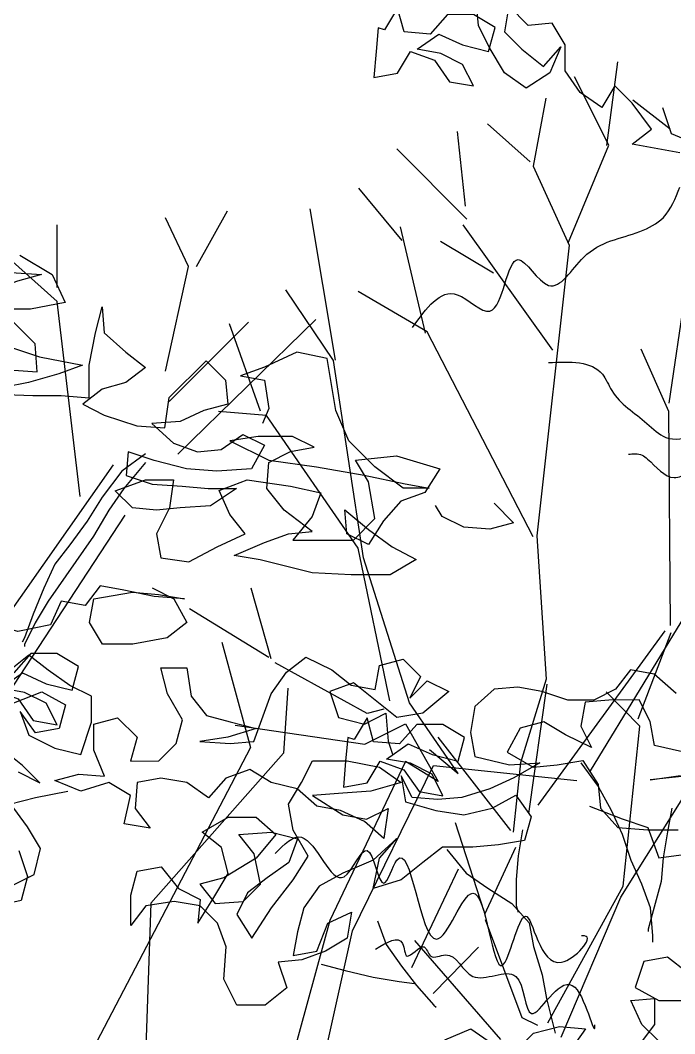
# Model space of a CAD drawing. Header units: metres. Extents: x 37 to 217, y 53 to 242.
# Drawn here: x 49.606 to 51.84, y 63.433 to 66.895 of the extents above; entities that cross this region are included whole.
import ezdxf

# ---------------------------------------------------------------- set-up
doc = ezdxf.new("R2010")
doc.units = ezdxf.units.M
doc.layers.add('DGPRO_Arboles existentes', color=7, linetype='Continuous')

# ---------------------------------------------------------------- blocks, each defined once
blk = doc.blocks.new('Celtis tala VISTA 250 gris')
at = {"color": 252}
for p, q in [((2392.7071, 1080.5629), (2392.744, 1080.8486)), ((2392.7071, 1080.5629), (2392.744, 1080.8486)), ((2392.7136, 1080.5645), (2392.5966, 1080.7976)), ((2392.7136, 1080.5645), (2392.5966, 1080.7976)), ((2392.4989, 1080.7251), (2392.4555, 1080.4923)), ((2392.4989, 1080.7251), (2392.4555, 1080.4923)), ((2392.9224, 1080.6191), (2392.7956, 1080.7185)), ((2392.9224, 1080.6191), (2392.7956, 1080.7185)), ((2392.224, 1080.3553), (2392.1968, 1080.6111)), ((2392.224, 1080.3553), (2392.1968, 1080.6111)), ((2392.445, 1080.5068), (2392.2994, 1080.6371)), ((2392.445, 1080.5068), (2392.2994, 1080.6371)), ((2392.2282, 1080.312), (2391.99, 1080.5519)), ((2392.2282, 1080.312), (2391.99, 1080.5519)), ((2392.5758, 1080.2328), (2392.7136, 1080.5645)), ((2392.5758, 1080.2328), (2392.7136, 1080.5645)), ((2392.4555, 1080.4923), (2392.5782, 1080.2232)), ((2392.4555, 1080.4923), (2392.5782, 1080.2232)), ((2392.0078, 1080.2391), (2391.8605, 1080.4168)), ((2392.0078, 1080.2391), (2391.8605, 1080.4168)), ((2391.3056, 1080.1494), (2391.4113, 1080.3397)), ((2391.3056, 1080.1494), (2391.4113, 1080.3397)), ((2391.7804, 1079.8301), (2391.6938, 1080.3473)), ((2391.7804, 1079.8301), (2391.6938, 1080.3473)), ((2391.2792, 1080.1494), (2391.1999, 1080.3159)), ((2391.2792, 1080.1494), (2391.1999, 1080.3159)), ((2390.8299, 1080.078), (2390.8299, 1080.2921)), ((2390.8299, 1080.078), (2390.8299, 1080.2921)), ((2392.0881, 1079.9217), (2392.0028, 1080.2856)), ((2392.0881, 1079.9217), (2392.0028, 1080.2856)), ((2392.5223, 1079.8644), (2392.2162, 1080.2919)), ((2392.5223, 1079.8644), (2392.2162, 1080.2919)), ((2392.3194, 1080.1269), (2392.1385, 1080.2347)), ((2392.3194, 1080.1269), (2392.1385, 1080.2347)), ((2390.8299, 1080.0304), (2390.6449, 1080.1969)), ((2390.8299, 1080.0304), (2390.6449, 1080.1969)), ((2392.5782, 1080.2232), (2392.468, 1079.2297)), ((2392.5782, 1080.2232), (2392.468, 1079.2297)), ((2391.1999, 1079.7925), (2391.2792, 1080.1494)), ((2391.1999, 1079.7925), (2391.2792, 1080.1494)), ((2391.7739, 1079.8285), (2391.6104, 1080.0703)), ((2391.7739, 1079.8285), (2391.6104, 1080.0703)), ((2392.0937, 1079.9265), (2391.8575, 1080.0646)), ((2392.0937, 1079.9265), (2391.8575, 1080.0646)), ((2392.919, 1079.6829), (2392.9753, 1080.0606)), ((2392.919, 1079.6829), (2392.9753, 1080.0606)), ((2390.9092, 1079.3643), (2390.8299, 1080.0304)), ((2390.9092, 1079.3643), (2390.8299, 1080.0304)), ((2391.4831, 1079.9597), (2391.2122, 1079.6888)), ((2391.4831, 1079.9597), (2391.2122, 1079.6888)), ((2391.7139, 1079.9687), (2391.2423, 1079.5082)), ((2391.7139, 1079.9687), (2391.2423, 1079.5082)), ((2391.5242, 1079.6561), (2391.4182, 1079.9534)), ((2391.5242, 1079.6561), (2391.4182, 1079.9534)), ((2392.4552, 1079.2265), (2392.0937, 1079.9265)), ((2392.4552, 1079.2265), (2392.0937, 1079.9265)), ((2392.9186, 1079.6549), (2392.8242, 1079.8676)), ((2392.9186, 1079.6549), (2392.8242, 1079.8676)), ((2391.8762, 1079.155), (2391.7739, 1079.8285)), ((2391.8762, 1079.155), (2391.7739, 1079.8285)), ((2391.5451, 1079.6409), (2391.3814, 1079.6541)), ((2391.5451, 1079.6409), (2391.3814, 1079.6541)), ((2391.8577, 1079.1878), (2391.5451, 1079.6409)), ((2391.8577, 1079.1878), (2391.5451, 1079.6409)), ((2392.9237, 1078.9234), (2392.9186, 1079.6549)), ((2392.9237, 1078.9234), (2392.9186, 1079.6549)), ((2391.0215, 1079.4721), (2390.5399, 1078.7859)), ((2391.0215, 1079.4721), (2390.5399, 1078.7859)), ((2392.6506, 1078.4263), (2393.301, 1079.4966)), ((2392.6506, 1078.4263), (2393.301, 1079.4966)), ((2391.0617, 1079.3006), (2390.6603, 1078.6866)), ((2391.0617, 1079.3006), (2390.6603, 1078.6866)), ((2392.468, 1079.2297), (2392.4999, 1078.7397)), ((2392.468, 1079.2297), (2392.4999, 1078.7397)), ((2391.9659, 1078.6659), (2391.8577, 1079.1878)), ((2391.9659, 1078.6659), (2391.8577, 1079.1878)), ((2392.0325, 1078.6589), (2391.8762, 1079.155)), ((2392.0325, 1078.6589), (2391.8762, 1079.155)), ((2391.5612, 1078.8091), (2391.4931, 1079.0512)), ((2391.5612, 1078.8091), (2391.4931, 1079.0512)), ((2391.5531, 1078.8139), (2391.2823, 1078.9807)), ((2391.5531, 1078.8139), (2391.2823, 1078.9807)), ((2392.4718, 1078.3097), (2392.9054, 1078.9047)), ((2392.4718, 1078.3097), (2392.9054, 1078.9047)), ((2392.8136, 1078.605), (2392.9265, 1078.8997)), ((2392.8136, 1078.605), (2392.9265, 1078.8997)), ((2391.3921, 1078.8659), (2391.4908, 1078.5062)), ((2391.3921, 1078.8659), (2391.4908, 1078.5062)), ((2391.8882, 1078.6223), (2391.5748, 1078.7955)), ((2391.8882, 1078.6223), (2391.5748, 1078.7955)), ((2391.6183, 1078.7089), (2391.6034, 1078.4872)), ((2391.6183, 1078.7089), (2391.6034, 1078.4872)), ((2392.4999, 1078.7397), (2392.4117, 1078.4546)), ((2392.4999, 1078.7397), (2392.4117, 1078.4546)), ((2392.4406, 1078.2807), (2392.5033, 1078.7228)), ((2392.4406, 1078.2807), (2392.5033, 1078.7228)), ((2392.8196, 1078.5798), (2392.7038, 1078.6963)), ((2392.8196, 1078.5798), (2392.7038, 1078.6963)), ((2391.9459, 1078.637), (2391.8882, 1078.6223)), ((2391.9459, 1078.637), (2391.8882, 1078.6223)), ((2392.1993, 1078.4179), (2392.0325, 1078.6589)), ((2392.1993, 1078.4179), (2392.0325, 1078.6589)), ((2391.4375, 1078.5833), (2391.8805, 1078.518)), ((2391.4375, 1078.5833), (2391.8805, 1078.518)), ((2391.8805, 1078.518), (2392.0199, 1078.5874)), ((2391.8805, 1078.518), (2392.0199, 1078.5874)), ((2392.0199, 1078.5874), (2392.1312, 1078.3904)), ((2392.0199, 1078.5874), (2392.1312, 1078.3904)), ((2392.7549, 1077.9954), (2393.1154, 1078.5734)), ((2392.7549, 1077.9954), (2393.1154, 1078.5734)), ((2392.7622, 1078.0324), (2392.8196, 1078.5798)), ((2392.7622, 1078.0324), (2392.8196, 1078.5798)), ((2392.1297, 1078.5419), (2392.3783, 1078.2225)), ((2392.1297, 1078.5419), (2392.3783, 1078.2225)), ((2391.4908, 1078.5062), (2390.9137, 1077.4036)), ((2391.4908, 1078.5062), (2390.9137, 1077.4036)), ((2392.1016, 1078.4996), (2392.1993, 1078.4179)), ((2392.1016, 1078.4996), (2392.1993, 1078.4179)), ((2391.6034, 1078.4872), (2391.1507, 1077.9743)), ((2391.6034, 1078.4872), (2391.1507, 1077.9743)), ((2392.0199, 1078.4584), (2391.7615, 1077.9154)), ((2392.0199, 1078.4584), (2391.7615, 1077.9154)), ((2391.8387, 1077.8803), (2392.1154, 1078.4451)), ((2391.8387, 1077.8803), (2392.1154, 1078.4451)), ((2392.1312, 1078.3904), (2392.0199, 1078.4584)), ((2392.1312, 1078.3904), (2392.0199, 1078.4584)), ((2392.1154, 1078.4451), (2392.6044, 1078.3942)), ((2392.1154, 1078.4451), (2392.6044, 1078.3942)), ((2392.4117, 1078.4546), (2392.3873, 1078.2179)), ((2392.4117, 1078.4546), (2392.3873, 1078.2179)), ((2392.2876, 1077.9465), (2392.1905, 1078.2495)), ((2392.2876, 1077.9465), (2392.1905, 1078.2495)), ((2392.2906, 1077.9377), (2392.3964, 1078.1658)), ((2392.2906, 1077.9377), (2392.3964, 1078.1658)), ((2392.1992, 1078.0908), (2392.0401, 1077.7534)), ((2392.1992, 1078.0908), (2392.0401, 1077.7534)), ((2392.5048, 1077.5656), (2392.7622, 1078.0324)), ((2392.5048, 1077.5656), (2392.7622, 1078.0324)), ((2392.5508, 1077.5169), (2392.7549, 1077.9954)), ((2392.5508, 1077.5169), (2392.7549, 1077.9954)), ((2391.1507, 1077.9743), (2391.1262, 1077.2961)), ((2391.1507, 1077.9743), (2391.1262, 1077.2961)), ((2391.7615, 1077.9154), (2391.6052, 1077.347)), ((2391.7615, 1077.9154), (2391.6052, 1077.347)), ((2392.4175, 1077.5831), (2392.2921, 1077.9184)), ((2392.4175, 1077.5831), (2392.2921, 1077.9184)), ((2391.7096, 1077.2983), (2391.8387, 1077.8803)), ((2391.7096, 1077.2983), (2391.8387, 1077.8803)), ((2392.0498, 1077.8467), (2392.3437, 1077.5089)), ((2392.0498, 1077.8467), (2392.3437, 1077.5089)), ((2392.2688, 1077.8244), (2392.1133, 1077.6657)), ((2392.2688, 1077.8244), (2392.1133, 1077.6657)), ((2392.4708, 1077.5566), (2392.4175, 1077.5831)), ((2392.4708, 1077.5566), (2392.4175, 1077.5831))]:
    blk.add_line(p, q, dxfattribs=at)
for points in [[(2392.8965, 1080.6932), (2392.9261, 1080.6046), (2393.0296, 1080.5604)], [(2392.9558, 1080.5381), (2392.7932, 1080.5675), (2392.8596, 1080.6193), (2392.7931, 1080.7079), (2392.7339, 1080.7669), (2392.6896, 1080.693), (2392.6157, 1080.7447), (2392.5639, 1080.8185), (2392.5639, 1080.9072), (2392.5195, 1080.981), (2392.4382, 1080.9735), (2392.3717, 1081.04), (2392.357, 1080.9513), (2392.4161, 1080.8922), (2392.49, 1080.8332), (2392.5491, 1080.8997), (2392.5122, 1080.8111), (2392.431, 1080.7593), (2392.3571, 1080.8109), (2392.3053, 1080.8995), (2392.2683, 1080.9734), (2392.2608, 1081.0546)], [(2392.8965, 1080.6932), (2392.9261, 1080.6046), (2393.0296, 1080.5604)], [(2392.9558, 1080.5381), (2392.7932, 1080.5675), (2392.8596, 1080.6193), (2392.7931, 1080.7079), (2392.7339, 1080.7669), (2392.6896, 1080.693), (2392.6157, 1080.7447), (2392.5639, 1080.8185), (2392.5639, 1080.9072), (2392.5195, 1080.981), (2392.4382, 1080.9735), (2392.3717, 1081.04), (2392.357, 1080.9513), (2392.4161, 1080.8922), (2392.49, 1080.8332), (2392.5491, 1080.8997), (2392.5122, 1080.8111), (2392.431, 1080.7593), (2392.3571, 1080.8109), (2392.3053, 1080.8995), (2392.2683, 1080.9734), (2392.2608, 1081.0546)], [(2391.926, 1080.9656), (2391.9187, 1080.8843), (2391.9114, 1080.7956), (2391.9926, 1080.8105), (2392.0369, 1080.8844), (2392.1182, 1080.8549), (2392.17, 1080.7811), (2392.2512, 1080.7664), (2392.2142, 1080.8402), (2392.1403, 1080.8771), (2392.059, 1080.8918), (2392.1329, 1080.9436), (2392.2142, 1080.9067), (2392.3028, 1080.8847), (2392.3249, 1080.9659), (2392.251, 1081.0102), (2392.1624, 1081.0101), (2392.1033, 1080.9436), (2392.0147, 1080.9509), (2391.9924, 1081.0321), (2391.9482, 1080.9582), (2391.926, 1080.9656)], [(2391.926, 1080.9656), (2391.9187, 1080.8843), (2391.9114, 1080.7956), (2391.9926, 1080.8105), (2392.0369, 1080.8844), (2392.1182, 1080.8549), (2392.17, 1080.7811), (2392.2512, 1080.7664), (2392.2142, 1080.8402), (2392.1403, 1080.8771), (2392.059, 1080.8918), (2392.1329, 1080.9436), (2392.2142, 1080.9067), (2392.3028, 1080.8847), (2392.3249, 1080.9659), (2392.251, 1081.0102), (2392.1624, 1081.0101), (2392.1033, 1080.9436), (2392.0147, 1080.9509), (2391.9924, 1081.0321), (2391.9482, 1080.9582), (2391.926, 1080.9656)], [(2390.7028, 1080.1888), (2390.8137, 1080.1224), (2390.8581, 1080.0264), (2390.7399, 1080.0042), (2390.6439, 1080.0041)], [(2390.6662, 1079.7972), (2390.7623, 1079.7899), (2390.7548, 1079.886), (2390.6143, 1080.0262)], [(2390.6809, 1079.8711), (2390.7696, 1079.8417), (2390.9174, 1079.8123), (2390.8361, 1079.7826), (2390.7327, 1079.753), (2390.6515, 1079.7381)], [(2390.5629, 1079.7159), (2390.7476, 1079.7087), (2390.8436, 1079.7088), (2390.9397, 1079.7015), (2390.9395, 1079.8123), (2390.9616, 1079.9231), (2390.9837, 1080.0118), (2390.9912, 1079.9231), (2391.0651, 1079.8567), (2391.1316, 1079.8051), (2391.0652, 1079.7533), (2390.984, 1079.731), (2390.9175, 1079.6793), (2390.9914, 1079.6424), (2391.1023, 1079.6056), (2391.1983, 1079.5983), (2391.213, 1079.7017), (2391.3385, 1079.8274), (2391.405, 1079.761), (2391.4125, 1079.6797), (2391.3312, 1079.6575), (2391.25, 1079.6205), (2391.154, 1079.613), (2391.2279, 1079.5466), (2391.3092, 1079.5171), (2391.3905, 1079.5246), (2391.4643, 1079.5763), (2391.5382, 1079.5395), (2391.494, 1079.4582), (2391.3758, 1079.4507), (2391.2723, 1079.458), (2391.1615, 1079.4874), (2391.0728, 1079.5169), (2391.0655, 1079.4356), (2391.1542, 1079.4061), (2391.2576, 1079.3988), (2391.3463, 1079.3915), (2391.4423, 1079.3916), (2391.3537, 1079.3324), (2391.2503, 1079.325), (2391.169, 1079.3175), (2391.0878, 1079.3248), (2391.0286, 1079.3839), (2391.132, 1079.4209), (2391.228, 1079.421), (2391.2133, 1079.3249), (2391.1691, 1079.2362), (2391.1839, 1079.155), (2391.28, 1079.1403), (2391.376, 1079.1921), (2391.472, 1079.2365), (2391.4202, 1079.303), (2391.3832, 1079.3842), (2391.4792, 1079.4212), (2391.627, 1079.3992), (2391.7304, 1079.3771), (2391.701, 1079.2958), (2391.6345, 1079.2145), (2391.8414, 1079.2147), (2391.9152, 1079.2886), (2391.8929, 1079.4142), (2391.8485, 1079.488), (2391.9889, 1079.5029), (2392.1367, 1079.4588), (2392.0851, 1079.3774), (2392.0038, 1079.3478), (2391.9448, 1079.2813), (2391.8931, 1079.2), (2391.8192, 1079.2368), (2391.8118, 1079.3181), (2391.8931, 1079.2517), (2391.9744, 1079.1926), (2392.0557, 1079.1484), (2391.9671, 1079.0966), (2391.8341, 1079.0965), (2391.7011, 1079.1037), (2391.5238, 1079.1479), (2391.4351, 1079.1626), (2391.5385, 1079.207), (2391.6198, 1079.2366), (2391.701, 1079.2441), (2391.6049, 1079.3179), (2391.5457, 1079.3917), (2391.553, 1079.4804), (2391.6269, 1079.5174), (2391.7081, 1079.5322), (2391.6342, 1079.5691), (2391.516, 1079.569), (2391.42, 1079.5541), (2391.553, 1079.4878), (2391.7156, 1079.4658), (2391.8781, 1079.4364), (2392.0185, 1079.4069), (2392.0998, 1079.3922), (2392.0112, 1079.3921), (2391.9151, 1079.4659), (2391.8263, 1079.5545), (2391.7819, 1079.6579), (2391.7522, 1079.8352), (2391.6487, 1079.8572), (2391.538, 1079.8054), (2391.4567, 1079.7758), (2391.538, 1079.7611), (2391.5529, 1079.6651), (2391.5308, 1079.6133)], [(2390.7028, 1080.1888), (2390.8137, 1080.1224), (2390.8581, 1080.0264), (2390.7399, 1080.0042), (2390.6439, 1080.0041)], [(2390.6662, 1079.7972), (2390.7623, 1079.7899), (2390.7548, 1079.886), (2390.6143, 1080.0262)], [(2390.6809, 1079.8711), (2390.7696, 1079.8417), (2390.9174, 1079.8123), (2390.8361, 1079.7826), (2390.7327, 1079.753), (2390.6515, 1079.7381)], [(2390.5629, 1079.7159), (2390.7476, 1079.7087), (2390.8436, 1079.7088), (2390.9397, 1079.7015), (2390.9395, 1079.8123), (2390.9616, 1079.9231), (2390.9837, 1080.0118), (2390.9912, 1079.9231), (2391.0651, 1079.8567), (2391.1316, 1079.8051), (2391.0652, 1079.7533), (2390.984, 1079.731), (2390.9175, 1079.6793), (2390.9914, 1079.6424), (2391.1023, 1079.6056), (2391.1983, 1079.5983), (2391.213, 1079.7017), (2391.3385, 1079.8274), (2391.405, 1079.761), (2391.4125, 1079.6797), (2391.3312, 1079.6575), (2391.25, 1079.6205), (2391.154, 1079.613), (2391.2279, 1079.5466), (2391.3092, 1079.5171), (2391.3905, 1079.5246), (2391.4643, 1079.5763), (2391.5382, 1079.5395), (2391.494, 1079.4582), (2391.3758, 1079.4507), (2391.2723, 1079.458), (2391.1615, 1079.4874), (2391.0728, 1079.5169), (2391.0655, 1079.4356), (2391.1542, 1079.4061), (2391.2576, 1079.3988), (2391.3463, 1079.3915), (2391.4423, 1079.3916), (2391.3537, 1079.3324), (2391.2503, 1079.325), (2391.169, 1079.3175), (2391.0878, 1079.3248), (2391.0286, 1079.3839), (2391.132, 1079.4209), (2391.228, 1079.421), (2391.2133, 1079.3249), (2391.1691, 1079.2362), (2391.1839, 1079.155), (2391.28, 1079.1403), (2391.376, 1079.1921), (2391.472, 1079.2365), (2391.4202, 1079.303), (2391.3832, 1079.3842), (2391.4792, 1079.4212), (2391.627, 1079.3992), (2391.7304, 1079.3771), (2391.701, 1079.2958), (2391.6345, 1079.2145), (2391.8414, 1079.2147), (2391.9152, 1079.2886), (2391.8929, 1079.4142), (2391.8485, 1079.488), (2391.9889, 1079.5029), (2392.1367, 1079.4588), (2392.0851, 1079.3774), (2392.0038, 1079.3478), (2391.9448, 1079.2813), (2391.8931, 1079.2), (2391.8192, 1079.2368), (2391.8118, 1079.3181), (2391.8931, 1079.2517), (2391.9744, 1079.1926), (2392.0557, 1079.1484), (2391.9671, 1079.0966), (2391.8341, 1079.0965), (2391.7011, 1079.1037), (2391.5238, 1079.1479), (2391.4351, 1079.1626), (2391.5385, 1079.207), (2391.6198, 1079.2366), (2391.701, 1079.2441), (2391.6049, 1079.3179), (2391.5457, 1079.3917), (2391.553, 1079.4804), (2391.6269, 1079.5174), (2391.7081, 1079.5322), (2391.6342, 1079.5691), (2391.516, 1079.569), (2391.42, 1079.5541), (2391.553, 1079.4878), (2391.7156, 1079.4658), (2391.8781, 1079.4364), (2392.0185, 1079.4069), (2392.0998, 1079.3922), (2392.0112, 1079.3921), (2391.9151, 1079.4659), (2391.8263, 1079.5545), (2391.7819, 1079.6579), (2391.7522, 1079.8352), (2391.6487, 1079.8572), (2391.538, 1079.8054), (2391.4567, 1079.7758), (2391.538, 1079.7611), (2391.5529, 1079.6651), (2391.5308, 1079.6133)], [(2390.4664, 1080.1517), (2390.5772, 1080.1444), (2390.6733, 1080.1297), (2390.7767, 1080.1224), (2390.6955, 1080.1002), (2390.5921, 1080.0631), (2390.5404, 1080.0631)], [(2390.4664, 1080.1517), (2390.5772, 1080.1444), (2390.6733, 1080.1297), (2390.7767, 1080.1224), (2390.6955, 1080.1002), (2390.5921, 1080.0631), (2390.5404, 1080.0631)], [(2391.1319, 1079.5095), (2391.0507, 1079.4504), (2390.9843, 1079.3617), (2390.9326, 1079.2803), (2390.8736, 1079.199), (2390.822, 1079.1325), (2390.7851, 1079.0512), (2390.7482, 1078.9625), (2390.7188, 1078.8812), (2390.7114, 1078.8664)], [(2391.1319, 1079.5095), (2391.0507, 1079.4504), (2390.9843, 1079.3617), (2390.9326, 1079.2803), (2390.8736, 1079.199), (2390.822, 1079.1325), (2390.7851, 1079.0512), (2390.7482, 1078.9625), (2390.7188, 1078.8812), (2390.7114, 1078.8664)], [(2391.1319, 1079.48), (2391.0581, 1079.3913), (2391.0065, 1079.3174), (2390.9549, 1079.2287), (2390.7999, 1079.0069), (2390.7557, 1078.933), (2390.7188, 1078.859), (2390.7188, 1078.8517)], [(2391.1319, 1079.48), (2391.0581, 1079.3913), (2391.0065, 1079.3174), (2390.9549, 1079.2287), (2390.7999, 1079.0069), (2390.7557, 1078.933), (2390.7188, 1078.859), (2390.7188, 1078.8517)], [(2392.3215, 1079.3407), (2392.388, 1079.2743), (2392.3068, 1079.2521), (2392.2181, 1079.2594), (2392.1442, 1079.2962), (2392.122, 1079.3331)], [(2392.3215, 1079.3407), (2392.388, 1079.2743), (2392.3068, 1079.2521), (2392.2181, 1079.2594), (2392.1442, 1079.2962), (2392.122, 1079.3331)], [(2391.1545, 1079.0515), (2391.2284, 1079.0147), (2391.2728, 1078.9334), (2391.2064, 1078.8817), (2391.0882, 1078.8594), (2390.9847, 1078.8593), (2390.9404, 1078.9331), (2390.9551, 1079.0144), (2391.088, 1079.0367), (2391.1767, 1079.0294), (2391.2653, 1079.0147), (2391.1619, 1079.022), (2391.0585, 1079.0441), (2390.9772, 1079.0588), (2390.9255, 1078.9922), (2390.8442, 1079.0069), (2390.8074, 1078.9256), (2390.6966, 1078.9034), (2390.6153, 1078.9254), (2390.6005, 1078.9328)], [(2391.1545, 1079.0515), (2391.2284, 1079.0147), (2391.2728, 1078.9334), (2391.2064, 1078.8817), (2391.0882, 1078.8594), (2390.9847, 1078.8593), (2390.9404, 1078.9331), (2390.9551, 1079.0144), (2391.088, 1079.0367), (2391.1767, 1079.0294), (2391.2653, 1079.0147), (2391.1619, 1079.022), (2391.0585, 1079.0441), (2390.9772, 1079.0588), (2390.9255, 1078.9922), (2390.8442, 1079.0069), (2390.8074, 1078.9256), (2390.6966, 1078.9034), (2390.6153, 1078.9254), (2390.6005, 1078.9328)], [(2390.5048, 1078.7834), (2390.4974, 1078.7021), (2390.4901, 1078.6135), (2390.5714, 1078.6283), (2390.6156, 1078.7023), (2390.6969, 1078.6728), (2390.7487, 1078.5989), (2390.83, 1078.5842), (2390.793, 1078.6581), (2390.7191, 1078.695), (2390.6378, 1078.7097), (2390.7116, 1078.7614), (2390.7929, 1078.7246), (2390.8816, 1078.7025), (2390.9037, 1078.7838), (2390.8298, 1078.828), (2390.7411, 1078.828), (2390.6821, 1078.7614), (2390.5934, 1078.7687), (2390.5712, 1078.85), (2390.5269, 1078.776), (2390.5048, 1078.7834)], [(2390.5048, 1078.7834), (2390.4974, 1078.7021), (2390.4901, 1078.6135), (2390.5714, 1078.6283), (2390.6156, 1078.7023), (2390.6969, 1078.6728), (2390.7487, 1078.5989), (2390.83, 1078.5842), (2390.793, 1078.6581), (2390.7191, 1078.695), (2390.6378, 1078.7097), (2390.7116, 1078.7614), (2390.7929, 1078.7246), (2390.8816, 1078.7025), (2390.9037, 1078.7838), (2390.8298, 1078.828), (2390.7411, 1078.828), (2390.6821, 1078.7614), (2390.5934, 1078.7687), (2390.5712, 1078.85), (2390.5269, 1078.776), (2390.5048, 1078.7834)], [(2390.867, 1078.3568), (2390.7562, 1078.3345), (2390.6676, 1078.3123)], [(2390.697, 1078.4231), (2390.7709, 1078.3863), (2390.7118, 1078.4453), (2390.6378, 1078.5044)], [(2390.682, 1078.6595), (2390.778, 1078.6966), (2390.8593, 1078.6523), (2390.8373, 1078.571), (2390.756, 1078.5562), (2390.7042, 1078.63), (2390.7338, 1078.5488), (2390.8225, 1078.5045), (2390.9112, 1078.4824), (2390.9481, 1078.5933), (2390.948, 1078.6819), (2390.8741, 1078.7188), (2390.8001, 1078.7705), (2390.7336, 1078.8221), (2390.6598, 1078.763)], [(2392.6475, 1078.3067), (2392.7584, 1078.2625), (2392.847, 1078.233), (2392.8841, 1078.1296), (2392.9949, 1078.1445)], [(2393.135, 1078.4254), (2392.8543, 1078.3956), (2392.9577, 1078.4104)], [(2392.965, 1078.4917), (2392.8689, 1078.5138), (2392.8541, 1078.595), (2392.8171, 1078.6689), (2392.7137, 1078.6688), (2392.6324, 1078.6613), (2392.6177, 1078.58), (2392.6547, 1078.5062), (2392.566, 1078.5504), (2392.4921, 1078.5947), (2392.4109, 1078.5725), (2392.3666, 1078.4912), (2392.4553, 1078.4395), (2392.5366, 1078.447), (2392.6252, 1078.4619), (2392.677, 1078.3806), (2392.6845, 1078.2994), (2392.7436, 1078.2329), (2392.8471, 1078.2256), (2392.9505, 1078.2257)], [(2392.9427, 1078.6912), (2392.8687, 1078.7576), (2392.7874, 1078.7723), (2392.7358, 1078.7057), (2392.6619, 1078.6687), (2392.5733, 1078.6687), (2392.4846, 1078.6981), (2392.4033, 1078.7128), (2392.3221, 1078.7054), (2392.2556, 1078.6462), (2392.2409, 1078.5575), (2392.2558, 1078.4763), (2392.374, 1078.4468), (2392.4775, 1078.4543), (2392.3888, 1078.4025), (2392.3076, 1078.3655), (2392.2116, 1078.3359), (2392.1303, 1078.3284), (2392.0417, 1078.3357), (2392.0047, 1078.4096), (2392.0195, 1078.3209), (2392.123, 1078.2915), (2392.219, 1078.2768), (2392.3151, 1078.299), (2392.3963, 1078.3434), (2392.4481, 1078.2696), (2392.426, 1078.1883), (2392.3373, 1078.1735), (2392.2487, 1078.166), (2392.1453, 1078.1659), (2392.0788, 1078.1141), (2392.005, 1078.055), (2391.909, 1078.0253), (2391.9311, 1078.1288), (2391.9901, 1078.1953), (2391.9089, 1078.1214), (2391.8055, 1078.0769), (2391.7243, 1078.0325), (2391.6726, 1077.9586), (2391.6505, 1077.8773), (2391.6358, 1077.796), (2391.7171, 1077.8109), (2391.7539, 1077.907), (2391.8352, 1077.944), (2391.8205, 1077.8553), (2391.7467, 1077.8109), (2391.6654, 1077.7813), (2391.5842, 1077.7738), (2391.6138, 1077.6852), (2391.54, 1077.626), (2391.4439, 1077.6259), (2391.3995, 1077.7146), (2391.4068, 1077.8254), (2391.3772, 1077.9066), (2391.318, 1077.9657), (2391.2294, 1077.9804), (2391.1333, 1077.9655), (2391.0817, 1077.899), (2391.0816, 1078.0024), (2391.1037, 1078.0837), (2391.1849, 1078.0985), (2391.2441, 1078.0247), (2391.318, 1077.9878), (2391.3107, 1077.9066), (2391.3623, 1077.9879), (2391.414, 1078.0766), (2391.3917, 1078.1652), (2391.3252, 1078.2169), (2391.4138, 1078.2687), (2391.5098, 1078.2687), (2391.5764, 1078.2097), (2391.51, 1078.1284), (2391.3992, 1078.0618), (2391.3179, 1078.0396), (2391.3697, 1077.9731), (2391.4658, 1077.9806), (2391.5248, 1078.0397), (2391.5025, 1078.1431), (2391.4508, 1078.2096), (2391.5616, 1078.2171), (2391.6503, 1078.195), (2391.6208, 1078.1137), (2391.547, 1078.0619), (2391.4805, 1078.0101), (2391.4436, 1077.9362), (2391.4954, 1077.855), (2391.5618, 1077.9585), (2391.6356, 1078.0546), (2391.6873, 1078.1359), (2391.6355, 1078.2245), (2391.6206, 1078.3132), (2391.6649, 1078.3871), (2391.7017, 1078.461), (2391.8199, 1078.4611), (2391.9308, 1078.4391), (2392.0047, 1078.3874), (2391.9013, 1078.3578), (2391.8053, 1078.3503), (2391.7018, 1078.3428), (2391.8053, 1078.2764), (2391.8866, 1078.2617), (2391.9604, 1078.2987), (2391.9458, 1078.1953), (2391.8792, 1078.2543), (2391.7979, 1078.2912), (2391.7166, 1078.3059), (2391.6501, 1078.3649), (2391.5614, 1078.387), (2391.4875, 1078.4313), (2391.4063, 1078.4016), (2391.3472, 1078.3351), (2391.2733, 1078.3867), (2391.1846, 1078.4014), (2391.1034, 1078.3866), (2391.0961, 1078.2979), (2391.1479, 1078.2315), (2391.0592, 1078.2462), (2391.0813, 1078.3422), (2391.0073, 1078.3865), (2390.9113, 1078.3569), (2390.8226, 1078.3937), (2390.9039, 1078.4159), (2390.9925, 1078.4086), (2390.9555, 1078.4973), (2390.9554, 1078.5859), (2391.0367, 1078.6082), (2391.1032, 1078.5417), (2391.0812, 1078.4604), (2391.1772, 1078.4605), (2391.2362, 1078.5197), (2391.2583, 1078.601), (2391.2065, 1078.6896), (2391.1843, 1078.7782), (2391.2729, 1078.7783), (2391.2878, 1078.6823), (2391.3396, 1078.6158), (2391.4209, 1078.5937), (2391.5095, 1078.5716), (2391.4135, 1078.542), (2391.3175, 1078.5271), (2391.4209, 1078.5199), (2391.5022, 1078.5273), (2391.5612, 1078.6899), (2391.6128, 1078.7638), (2391.6792, 1078.8156), (2391.7679, 1078.7714), (2391.8345, 1078.7197), (2391.9158, 1078.705), (2391.9305, 1078.7863), (2392.0117, 1078.8085), (2392.0709, 1078.7495), (2392.034, 1078.6756), (2392.093, 1078.7347), (2392.1669, 1078.6978), (2392.0784, 1078.6239), (2391.9897, 1078.609), (2391.8419, 1078.7271), (2391.7606, 1078.6975), (2391.7902, 1078.6088), (2391.8789, 1078.5868), (2391.9528, 1078.6238), (2391.9602, 1078.5277), (2391.9751, 1078.4834)], [(2392.6475, 1078.3067), (2392.7584, 1078.2625), (2392.847, 1078.233), (2392.8841, 1078.1296), (2392.9949, 1078.1445)], [(2393.135, 1078.4254), (2392.8543, 1078.3956), (2392.9577, 1078.4104)], [(2392.965, 1078.4917), (2392.8689, 1078.5138), (2392.8541, 1078.595), (2392.8171, 1078.6689), (2392.7137, 1078.6688), (2392.6324, 1078.6613), (2392.6177, 1078.58), (2392.6547, 1078.5062), (2392.566, 1078.5504), (2392.4921, 1078.5947), (2392.4109, 1078.5725), (2392.3666, 1078.4912), (2392.4553, 1078.4395), (2392.5366, 1078.447), (2392.6252, 1078.4619), (2392.677, 1078.3806), (2392.6845, 1078.2994), (2392.7436, 1078.2329), (2392.8471, 1078.2256), (2392.9505, 1078.2257)], [(2392.9427, 1078.6912), (2392.8687, 1078.7576), (2392.7874, 1078.7723), (2392.7358, 1078.7057), (2392.6619, 1078.6687), (2392.5733, 1078.6687), (2392.4846, 1078.6981), (2392.4033, 1078.7128), (2392.3221, 1078.7054), (2392.2556, 1078.6462), (2392.2409, 1078.5575), (2392.2558, 1078.4763), (2392.374, 1078.4468), (2392.4775, 1078.4543), (2392.3888, 1078.4025), (2392.3076, 1078.3655), (2392.2116, 1078.3359), (2392.1303, 1078.3284), (2392.0417, 1078.3357), (2392.0047, 1078.4096), (2392.0195, 1078.3209), (2392.123, 1078.2915), (2392.219, 1078.2768), (2392.3151, 1078.299), (2392.3963, 1078.3434), (2392.4481, 1078.2696), (2392.426, 1078.1883), (2392.3373, 1078.1735), (2392.2487, 1078.166), (2392.1453, 1078.1659), (2392.0788, 1078.1141), (2392.005, 1078.055), (2391.909, 1078.0253), (2391.9311, 1078.1288), (2391.9901, 1078.1953), (2391.9089, 1078.1214), (2391.8055, 1078.0769), (2391.7243, 1078.0325), (2391.6726, 1077.9586), (2391.6505, 1077.8773), (2391.6358, 1077.796), (2391.7171, 1077.8109), (2391.7539, 1077.907), (2391.8352, 1077.944), (2391.8205, 1077.8553), (2391.7467, 1077.8109), (2391.6654, 1077.7813), (2391.5842, 1077.7738), (2391.6138, 1077.6852), (2391.54, 1077.626), (2391.4439, 1077.6259), (2391.3995, 1077.7146), (2391.4068, 1077.8254), (2391.3772, 1077.9066), (2391.318, 1077.9657), (2391.2294, 1077.9804), (2391.1333, 1077.9655), (2391.0817, 1077.899), (2391.0816, 1078.0024), (2391.1037, 1078.0837), (2391.1849, 1078.0985), (2391.2441, 1078.0247), (2391.318, 1077.9878), (2391.3107, 1077.9066), (2391.3623, 1077.9879), (2391.414, 1078.0766), (2391.3917, 1078.1652), (2391.3252, 1078.2169), (2391.4138, 1078.2687), (2391.5098, 1078.2687), (2391.5764, 1078.2097), (2391.51, 1078.1284), (2391.3992, 1078.0618), (2391.3179, 1078.0396), (2391.3697, 1077.9731), (2391.4658, 1077.9806), (2391.5248, 1078.0397), (2391.5025, 1078.1431), (2391.4508, 1078.2096), (2391.5616, 1078.2171), (2391.6503, 1078.195), (2391.6208, 1078.1137), (2391.547, 1078.0619), (2391.4805, 1078.0101), (2391.4436, 1077.9362), (2391.4954, 1077.855), (2391.5618, 1077.9585), (2391.6356, 1078.0546), (2391.6873, 1078.1359), (2391.6355, 1078.2245), (2391.6206, 1078.3132), (2391.6649, 1078.3871), (2391.7017, 1078.461), (2391.8199, 1078.4611), (2391.9308, 1078.4391), (2392.0047, 1078.3874), (2391.9013, 1078.3578), (2391.8053, 1078.3503), (2391.7018, 1078.3428), (2391.8053, 1078.2764), (2391.8866, 1078.2617), (2391.9604, 1078.2987), (2391.9458, 1078.1953), (2391.8792, 1078.2543), (2391.7979, 1078.2912), (2391.7166, 1078.3059), (2391.6501, 1078.3649), (2391.5614, 1078.387), (2391.4875, 1078.4313), (2391.4063, 1078.4016), (2391.3472, 1078.3351), (2391.2733, 1078.3867), (2391.1846, 1078.4014), (2391.1034, 1078.3866), (2391.0961, 1078.2979), (2391.1479, 1078.2315), (2391.0592, 1078.2462), (2391.0813, 1078.3422), (2391.0073, 1078.3865), (2390.9113, 1078.3569), (2390.8226, 1078.3937), (2390.9039, 1078.4159), (2390.9925, 1078.4086), (2390.9555, 1078.4973), (2390.9554, 1078.5859), (2391.0367, 1078.6082), (2391.1032, 1078.5417), (2391.0812, 1078.4604), (2391.1772, 1078.4605), (2391.2362, 1078.5197), (2391.2583, 1078.601), (2391.2065, 1078.6896), (2391.1843, 1078.7782), (2391.2729, 1078.7783), (2391.2878, 1078.6823), (2391.3396, 1078.6158), (2391.4209, 1078.5937), (2391.5095, 1078.5716), (2391.4135, 1078.542), (2391.3175, 1078.5271), (2391.4209, 1078.5199), (2391.5022, 1078.5273), (2391.5612, 1078.6899), (2391.6128, 1078.7638), (2391.6792, 1078.8156), (2391.7679, 1078.7714), (2391.8345, 1078.7197), (2391.9158, 1078.705), (2391.9305, 1078.7863), (2392.0117, 1078.8085), (2392.0709, 1078.7495), (2392.034, 1078.6756), (2392.093, 1078.7347), (2392.1669, 1078.6978), (2392.0784, 1078.6239), (2391.9897, 1078.609), (2391.8419, 1078.7271), (2391.7606, 1078.6975), (2391.7902, 1078.6088), (2391.8789, 1078.5868), (2391.9528, 1078.6238), (2391.9602, 1078.5277), (2391.9751, 1078.4834)], [(2391.822, 1078.541), (2391.8147, 1078.4597), (2391.8074, 1078.371), (2391.8886, 1078.3859), (2391.9329, 1078.4598), (2392.0142, 1078.4303), (2392.066, 1078.3565), (2392.1473, 1078.3418), (2392.1102, 1078.4156), (2392.0363, 1078.4525), (2391.9551, 1078.4672), (2392.0289, 1078.519), (2392.1102, 1078.4821), (2392.1989, 1078.46), (2392.2209, 1078.5413), (2392.147, 1078.5856), (2392.0584, 1078.5855), (2391.9993, 1078.519), (2391.9107, 1078.5263), (2391.8884, 1078.6075), (2391.8442, 1078.5336), (2391.822, 1078.541)], [(2391.822, 1078.541), (2391.8147, 1078.4597), (2391.8074, 1078.371), (2391.8886, 1078.3859), (2391.9329, 1078.4598), (2392.0142, 1078.4303), (2392.066, 1078.3565), (2392.1473, 1078.3418), (2392.1102, 1078.4156), (2392.0363, 1078.4525), (2391.9551, 1078.4672), (2392.0289, 1078.519), (2392.1102, 1078.4821), (2392.1989, 1078.46), (2392.2209, 1078.5413), (2392.147, 1078.5856), (2392.0584, 1078.5855), (2391.9993, 1078.519), (2391.9107, 1078.5263), (2391.8884, 1078.6075), (2391.8442, 1078.5336), (2391.822, 1078.541)], [(2392.6178, 1078.4545), (2392.677, 1078.3732), (2392.7214, 1078.292), (2392.7584, 1078.2108), (2392.788, 1078.1222), (2392.8251, 1078.0409), (2392.8547, 1077.9597), (2392.8622, 1077.8637), (2392.8622, 1077.8415)], [(2392.6178, 1078.4545), (2392.677, 1078.3732), (2392.7214, 1078.292), (2392.7584, 1078.2108), (2392.788, 1078.1222), (2392.8251, 1078.0409), (2392.8547, 1077.9597), (2392.8622, 1077.8637), (2392.8622, 1077.8415)], [(2396.2697, 1078.08), (2396.2993, 1077.9914), (2396.2772, 1077.9101), (2396.1812, 1077.8879)], [(2396.0852, 1077.8804), (2396.3215, 1077.9988), (2396.3436, 1078.0875), (2396.2992, 1078.1613), (2396.24, 1078.2425)], [(2392.9282, 1078.2996), (2392.9135, 1078.2183), (2392.8989, 1078.1297), (2392.8915, 1078.0484), (2392.8474, 1077.8858), (2392.8474, 1077.8784)], [(2392.9282, 1078.2996), (2392.9135, 1078.2183), (2392.8989, 1078.1297), (2392.8915, 1078.0484), (2392.8474, 1077.8858), (2392.8474, 1077.8784)], [(2392.4186, 1078.2253), (2392.4039, 1078.1366), (2392.3966, 1078.0553), (2392.3966, 1077.9667), (2392.404, 1077.9445)], [(2392.4186, 1078.2253), (2392.4039, 1078.1366), (2392.3966, 1078.0553), (2392.3966, 1077.9667), (2392.404, 1077.9445)], [(2392.16, 1078.1585), (2392.2266, 1078.0773), (2392.3005, 1078.0257), (2392.3819, 1077.974), (2392.441, 1077.9076), (2392.4559, 1077.8263), (2392.4855, 1077.7303), (2392.5004, 1077.6491), (2392.53, 1077.5309)], [(2392.16, 1078.1585), (2392.2266, 1078.0773), (2392.3005, 1078.0257), (2392.3819, 1077.974), (2392.441, 1077.9076), (2392.4559, 1077.8263), (2392.4855, 1077.7303), (2392.5004, 1077.6491), (2392.53, 1077.5309)], [(2391.9239, 1077.9145), (2391.9535, 1077.8333), (2392.0053, 1077.7594), (2392.057, 1077.693), (2392.1162, 1077.6266), (2392.1236, 1077.6192)], [(2391.9239, 1077.9145), (2391.9535, 1077.8333), (2392.0053, 1077.7594), (2392.057, 1077.693), (2392.1162, 1077.6266), (2392.1236, 1077.6192)], [(2392.1533, 1077.5084), (2392.2419, 1077.5454), (2392.3158, 1077.4938)], [(2392.3971, 1077.4717), (2392.4561, 1077.5308), (2392.5448, 1077.5531), (2392.6334, 1077.5458), (2392.5818, 1077.4718)], [(2392.8847, 1077.5017), (2392.8255, 1077.5607), (2392.7885, 1077.642), (2392.8697, 1077.6494), (2392.8698, 1077.5608), (2392.8034, 1077.4721)], [(2392.9805, 1077.7382), (2392.9139, 1077.7898), (2392.8327, 1077.775), (2392.8032, 1077.6863), (2392.8845, 1077.642), (2393.0766, 1077.6422)], [(2392.1533, 1077.5084), (2392.2419, 1077.5454), (2392.3158, 1077.4938)], [(2392.3971, 1077.4717), (2392.4561, 1077.5308), (2392.5448, 1077.5531), (2392.6334, 1077.5458), (2392.5818, 1077.4718)], [(2392.8847, 1077.5017), (2392.8255, 1077.5607), (2392.7885, 1077.642), (2392.8697, 1077.6494), (2392.8698, 1077.5608), (2392.8034, 1077.4721)], [(2392.9805, 1077.7382), (2392.9139, 1077.7898), (2392.8327, 1077.775), (2392.8032, 1077.6863), (2392.8845, 1077.642), (2393.0766, 1077.6422)], [(2391.7319, 1077.7666), (2391.8132, 1077.7445), (2391.9093, 1077.7224), (2391.9979, 1077.7077), (2392.0497, 1077.7004)], [(2391.7319, 1077.7666), (2391.8132, 1077.7445), (2391.9093, 1077.7224), (2391.9979, 1077.7077), (2392.0497, 1077.7004)]]:
    blk.add_lwpolyline(points, dxfattribs=at)
for points in [[(2392.0438, 1079.9415), (2392.1958, 1080.0534), (2392.3077, 1079.9975), (2392.4037, 1080.1733), (2392.5077, 1080.0854), (2392.6276, 1080.1813), (2392.8196, 1080.2692), (2392.8995, 1080.3172), (2392.9555, 1080.4211)], [(2392.0438, 1079.9415), (2392.1958, 1080.0534), (2392.3077, 1079.9975), (2392.4037, 1080.1733), (2392.5077, 1080.0854), (2392.6276, 1080.1813), (2392.8196, 1080.2692), (2392.8995, 1080.3172), (2392.9555, 1080.4211)], [(2392.5077, 1079.8216), (2392.6916, 1079.7817), (2392.7236, 1079.7257), (2392.8436, 1079.6138), (2392.9075, 1079.5659), (2393.1075, 1079.5738), (2393.1795, 1079.5099)], [(2392.5077, 1079.8216), (2392.6916, 1079.7817), (2392.7236, 1079.7257), (2392.8436, 1079.6138), (2392.9075, 1079.5659), (2393.1075, 1079.5738), (2393.1795, 1079.5099)], [(2392.78, 1079.5086), (2392.8267, 1079.5058), (2392.8459, 1079.4921), (2392.9366, 1079.4289), (2392.986, 1079.4427), (2393.0794, 1079.4454), (2393.1261, 1079.407), (2393.2992, 1079.3109), (2393.3459, 1079.4042), (2393.4036, 1079.2834), (2393.4641, 1079.3054)], [(2392.78, 1079.5086), (2392.8267, 1079.5058), (2392.8459, 1079.4921), (2392.9366, 1079.4289), (2392.986, 1079.4427), (2393.0794, 1079.4454), (2393.1261, 1079.407), (2393.2992, 1079.3109), (2393.3459, 1079.4042), (2393.4036, 1079.2834), (2393.4641, 1079.3054)], [(2391.5741, 1078.1439), (2391.6641, 1078.2), (2391.8102, 1078.0652), (2391.8889, 1078.1551), (2391.9451, 1078.0427), (2391.9901, 1078.1214), (2392.125, 1077.8517), (2392.2487, 1078.009), (2392.3499, 1077.7618), (2392.4286, 1077.9304), (2392.5522, 1077.7731), (2392.6309, 1077.863), (2392.6197, 1077.863)], [(2391.5741, 1078.1439), (2391.6641, 1078.2), (2391.8102, 1078.0652), (2391.8889, 1078.1551), (2391.9451, 1078.0427), (2391.9901, 1078.1214), (2392.125, 1077.8517), (2392.2487, 1078.009), (2392.3499, 1077.7618), (2392.4286, 1077.9304), (2392.5522, 1077.7731), (2392.6309, 1077.863), (2392.6197, 1077.863)], [(2391.9166, 1077.8174), (2392.0093, 1077.8367), (2392.0247, 1077.7943), (2392.0826, 1077.8251), (2392.1058, 1077.7943), (2392.156, 1077.7981), (2392.2487, 1077.7248), (2392.3955, 1077.7248), (2392.4495, 1077.5974), (2392.5886, 1077.6939), (2392.6658, 1077.555), (2392.6658, 1077.5588)], [(2391.9166, 1077.8174), (2392.0093, 1077.8367), (2392.0247, 1077.7943), (2392.0826, 1077.8251), (2392.1058, 1077.7943), (2392.156, 1077.7981), (2392.2487, 1077.7248), (2392.3955, 1077.7248), (2392.4495, 1077.5974), (2392.5886, 1077.6939), (2392.6658, 1077.555), (2392.6658, 1077.5588)]]:
    blk.add_spline(points, degree=3, dxfattribs=at)

msp = doc.modelspace()

# ---------------------------------------------------------------- block references
at = {"layer": 'DGPRO_Arboles existentes'}
for p in [(-2346.6683, -1014.0216), (-2341.0982, -1014.0958)]:
    msp.add_blockref('Celtis tala VISTA 250 gris', p, dxfattribs=at)

doc.saveas('drawing.dxf')
